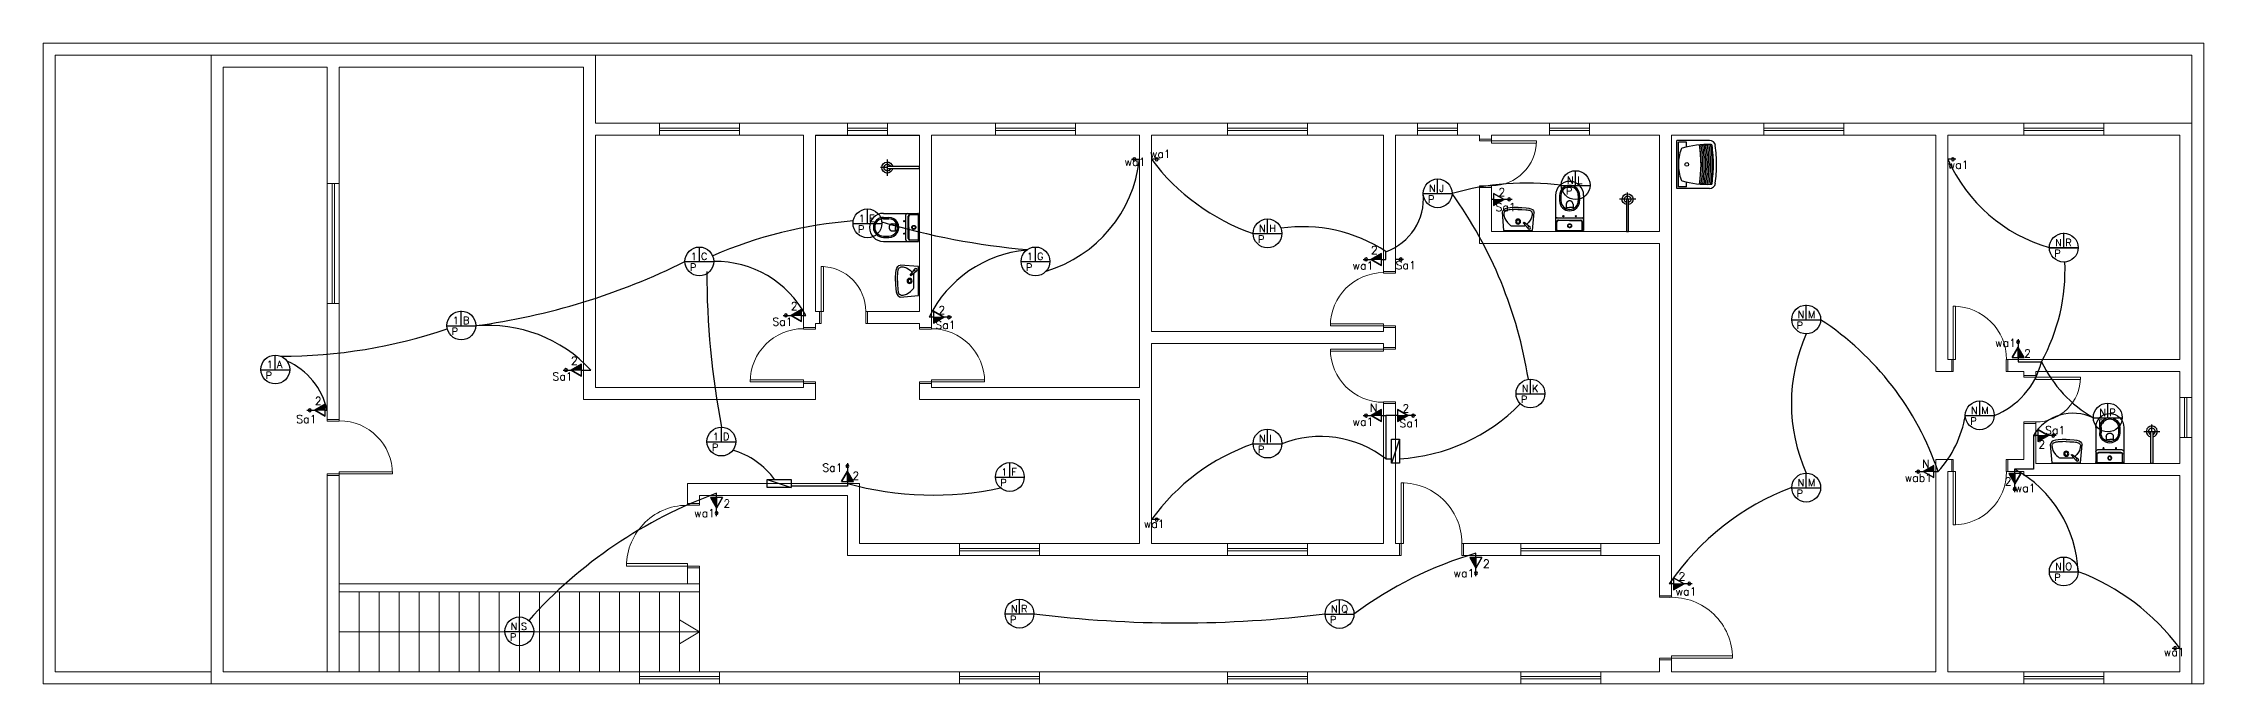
# Model space of a CAD drawing. Header units: millimetres. Extents: x 0 to 2650, y -756 to 2088.
# Drawn here: x 0 to 27, y 11 to 19 of the extents above; entities that cross this region are included whole.
import ezdxf

# ---------------------------------------------------------------- set-up
doc = ezdxf.new("R2010")
doc.units = ezdxf.units.MM
doc.linetypes.add('DASHED', pattern=[15, 12, -3])
for name, color, linetype, lineweight in [('Edificação', 251, 'Continuous', 20), ('Eletrodutos', 30, 'Continuous', 30), ('Portas', 251, 'Continuous', 9)]:
    doc.layers.add(name, color=color, linetype=linetype, lineweight=lineweight)
doc.layers.add('Luminárias', color=30, linetype='Continuous')
doc.layers.add('WC', color=252, linetype='Continuous')
doc.styles.add('ROMANS', font='ROMANS.SHX')

# ---------------------------------------------------------------- blocks, each defined once
blk = doc.blocks.new('81_P')
at = {"ltscale": 0.05}
for p, q in [((-0.165, 0), (-0.175, 0)), ((-0.175, -0.01), (-0.175, 0)), ((0.175, 0), (0.165, 0))]:
    blk.add_line(p, q, dxfattribs=at)
for p, q in [((0.165, 0), (-0.165, 0)), ((-0.175, -0.44), (-0.175, -0.01)), ((0.155, -0.16), (-0.155, -0.16)), ((0.14, -0.13), (-0.14, -0.13)), ((0, -0.124), (-0.138, -0.124)), ((0, -0.124), (0.138, -0.124)), ((0.175, -0.44), (0.175, -0.01))]:
    blk.add_line(p, q)
at = {"ltscale": 0.047193}
blk.add_line((0.175, -0.009), (0.175, 0), dxfattribs=at)
at = {"ltscale": 0.497718}
for p, q in [((-0.16, -0.01), (-0.16, -0.11)), ((0.16, -0.01), (0.16, -0.11))]:
    blk.add_line(p, q, dxfattribs=at)
at = {"ltscale": 0.467891}
for p, q in [((-0.158, -0.01), (-0.158, -0.104)), ((0.158, -0.01), (0.158, -0.104))]:
    blk.add_line(p, q, dxfattribs=at)
at = {"ltscale": 0.339985}
for p, q in [((-0.125, -0.44), (-0.125, -0.372)), ((-0.108, -0.44), (-0.108, -0.372)), ((0.108, -0.44), (0.108, -0.372)), ((0.125, -0.44), (0.125, -0.372))]:
    blk.add_line(p, q, dxfattribs=at)
at = {"ltscale": 0.078144}
for p, q in [((-0.043, -0.29), (-0.045, -0.275)), ((0.043, -0.29), (0.045, -0.275))]:
    blk.add_line(p, q, dxfattribs=at)
at = {"ltscale": 0.214268}
for p in [(-0.043, -0.29), (0.043, -0.29)]:
    blk.add_line(p, (0, -0.29), dxfattribs=at)
at = {"ltscale": 0.197279}
for p, q in [((-0.043, -0.329), (-0.043, -0.29)), ((0.043, -0.329), (0.043, -0.29))]:
    blk.add_line(p, q, dxfattribs=at)
for points in [[(-0.043, -0.329), (-0.043, -0.331), (-0.043, -0.332), (-0.043, -0.333), (-0.043, -0.334), (-0.042, -0.336), (-0.042, -0.337), (-0.042, -0.338), (-0.042, -0.339), (-0.041, -0.341), (-0.041, -0.342), (-0.04, -0.343), (-0.04, -0.344), (-0.04, -0.345), (-0.039, -0.346), (-0.038, -0.348), (-0.038, -0.349), (-0.037, -0.35), (-0.037, -0.35), (-0.037, -0.351), (-0.036, -0.351), (-0.036, -0.352), (-0.035, -0.353), (-0.035, -0.353), (-0.035, -0.354), (-0.034, -0.354), (-0.034, -0.355), (-0.033, -0.355), (-0.033, -0.356), (-0.033, -0.356), (-0.032, -0.357), (-0.032, -0.357), (-0.031, -0.357), (-0.031, -0.358), (-0.03, -0.358)], [(-0.03, -0.358), (-0.029, -0.359), (-0.028, -0.36), (-0.027, -0.361), (-0.026, -0.362), (-0.025, -0.363), (-0.024, -0.363), (-0.023, -0.364), (-0.022, -0.365), (-0.021, -0.365), (-0.02, -0.366), (-0.018, -0.366), (-0.017, -0.367), (-0.016, -0.367), (-0.015, -0.368), (-0.013, -0.368), (-0.012, -0.369), (-0.012, -0.369), (-0.011, -0.369), (-0.01, -0.369), (-0.01, -0.369), (-0.009, -0.37), (-0.008, -0.37), (-0.008, -0.37), (-0.007, -0.37), (-0.006, -0.37), (-0.006, -0.37), (-0.005, -0.37), (-0.004, -0.37), (-0.004, -0.37), (-0.003, -0.37), (-0.002, -0.37), (-0.002, -0.37), (-0.001, -0.37), (0, -0.37), (0, -0.37)], [(0, -0.37), (0.001, -0.37), (0.003, -0.37), (0.004, -0.37), (0.005, -0.37), (0.007, -0.37), (0.008, -0.37), (0.009, -0.369), (0.011, -0.369), (0.012, -0.369), (0.013, -0.368), (0.014, -0.368), (0.016, -0.368), (0.017, -0.367), (0.018, -0.367), (0.018, -0.367), (0.019, -0.366), (0.019, -0.366), (0.02, -0.366), (0.02, -0.365), (0.021, -0.365), (0.022, -0.365), (0.022, -0.365), (0.023, -0.364), (0.023, -0.364), (0.024, -0.363), (0.024, -0.363), (0.025, -0.363), (0.026, -0.362), (0.026, -0.362), (0.027, -0.362), (0.027, -0.361), (0.028, -0.361), (0.028, -0.36), (0.029, -0.36), (0.029, -0.36), (0.03, -0.359), (0.03, -0.359), (0.03, -0.358)], [(0.03, -0.358), (0.031, -0.358), (0.032, -0.357), (0.033, -0.356), (0.034, -0.355), (0.035, -0.354), (0.035, -0.353), (0.036, -0.352), (0.037, -0.351), (0.037, -0.349), (0.038, -0.348), (0.039, -0.347), (0.039, -0.346), (0.039, -0.345), (0.04, -0.345), (0.04, -0.344), (0.04, -0.344), (0.04, -0.343), (0.041, -0.343), (0.041, -0.342), (0.041, -0.341), (0.041, -0.341), (0.041, -0.34), (0.042, -0.34), (0.042, -0.339), (0.042, -0.338), (0.042, -0.338), (0.042, -0.337), (0.042, -0.336), (0.042, -0.336), (0.042, -0.335), (0.043, -0.335), (0.043, -0.334), (0.043, -0.333), (0.043, -0.333), (0.043, -0.332), (0.043, -0.331), (0.043, -0.331), (0.043, -0.33), (0.043, -0.329)]]:
    blk.add_lwpolyline(points)
for centre, radius in [((-0.078, -0.18), 0.007), ((0, -0.06), 0.02), ((0.078, -0.18), 0.007)]:
    blk.add_circle(centre, radius)
at = {"linetype": 'DASHED'}
blk.add_circle((0, -0.06), 0.0245, dxfattribs=at)
for centre, radius, start, end in [((-0.165, -0.01), 0.01, 90, 180), ((-0.155, -0.14), 0.02, 180, 270), ((-0.15, -0.01), 0.01, 90, 180), ((-0.14, -0.11), 0.02, 180, 270), ((-0.148, -0.01), 0.01, 90, 180), ((-0.138, -0.104), 0.02, 180, 270), ((0, -0.372), 0.125, 0, 180), ((0, -0.372), 0.108, 0, 180), ((0.138, -0.104), 0.02, 270, 0), ((0.14, -0.11), 0.02, 270, 0), ((0.148, -0.01), 0.01, 0, 90), ((0.15, -0.01), 0.01, 0, 90), ((0.155, -0.14), 0.02, 270, 0), ((0.165, -0.01), 0.01, 0, 90), ((0, -0.44), 0.175, 180, 270), ((0, -0.44), 0.125, 180, 270), ((0, -0.44), 0.108, 180, 270), ((0, -0.44), 0.108, 270, 0), ((0, -0.44), 0.175, 270, 0), ((0, -0.44), 0.125, 270, 0)]:
    blk.add_arc(centre, radius, start, end)
blk = doc.blocks.new('CHUV')
at = {"ltscale": 0.05}
for p, q in [((-0.11, 0.446), (0.116, 0.446)), ((-0.011, 0), (-0.011, 0.446)), ((0.003, 0.446), (0.003, 0.541)), ((0.016, 0.446), (0.016, 0))]:
    blk.add_line(p, q, dxfattribs=at)
at = {"ltscale": 2}
blk.add_line((0.016, 0), (-0.011, 0), dxfattribs=at)
at = {"ltscale": 0.05}
for radius, start, end in [(0.076, 279.9358, 260.0642), (0.0459, 286.6015, 253.3985)]:
    blk.add_arc((0.003, 0.446), radius, start, end, dxfattribs=at)
blk = doc.blocks.new('01lavl91')
at = {"linetype": 'Continuous'}
for p, q in [((-0.085, -0.069), (0.086, -0.069)), ((0.125, -0.036), (0.064, -0.107)), ((0.064, -0.107), (0.075, -0.114)), ((0.075, -0.114), (0.15, -0.057))]:
    blk.add_line(p, q, dxfattribs=at)
for points in [[(-0.2, -0.239), (-0.18, -0.009), (0.18, -0.009), (0.2, -0.239)], [(0, -0.299), (-0.048, -0.298), (-0.099, -0.294), (-0.134, -0.29), (-0.161, -0.282), (-0.179, -0.271), (-0.191, -0.256), (-0.2, -0.239)], [(-0.177, -0.228), (-0.176, -0.201), (-0.165, -0.161), (-0.153, -0.141), (-0.132, -0.112), (-0.119, -0.099), (-0.106, -0.086), (-0.093, -0.074), (-0.085, -0.069)], [(0.002, -0.274), (-0.046, -0.272), (-0.098, -0.269), (-0.114, -0.267), (-0.129, -0.265), (-0.138, -0.263), (-0.151, -0.259), (-0.159, -0.255), (-0.163, -0.252), (-0.165, -0.25), (-0.17, -0.242), (-0.174, -0.237), (-0.177, -0.228)], [(-0.002, -0.274), (0.047, -0.272), (0.098, -0.269), (0.115, -0.267), (0.13, -0.265), (0.139, -0.263), (0.152, -0.259), (0.159, -0.255), (0.164, -0.252), (0.165, -0.25), (0.171, -0.242), (0.174, -0.237), (0.178, -0.228)], [(0, -0.299), (0.048, -0.298), (0.1, -0.294), (0.135, -0.29), (0.162, -0.282), (0.18, -0.271), (0.192, -0.256), (0.2, -0.239)], [(0.094, -0.074), (0.086, -0.069)], [(0.178, -0.228), (0.176, -0.201), (0.166, -0.161), (0.153, -0.141), (0.132, -0.112), (0.119, -0.099), (0.109, -0.088)]]:
    blk.add_lwpolyline(points, dxfattribs=at)
for centre, radius in [((0.001, -0.122), 0.0316), ((0.001, -0.122), 0.02), ((0.14, -0.044), 0.0164)]:
    blk.add_circle(centre, radius, dxfattribs=at)
blk = doc.blocks.new('TANQUE-02')
for p, q in [((-0.3, 0), (0.3, 0)), ((-0.3, -0.408), (-0.3, 0)), ((0.3, -0.408), (0.3, 0)), ((-0.28, -0.02), (0.28, -0.02)), ((-0.28, -0.12), (-0.28, -0.02)), ((-0.28, -0.12), (-0.217, -0.12)), ((0.217, -0.12), (0.28, -0.12)), ((0.28, -0.12), (0.28, -0.02))]:
    blk.add_line(p, q)
blk.add_circle((0, -0.125), 0.0225)
for centre, radius, start, end in [((0.845, -0.382), 1.094, 163.278, 182.4053), ((-0.184, -0.073), 0.02, 110.2384, 163.278), ((0, -0.571), 0.551, 90, 110.2384), ((0, -0.571), 0.551, 69.7616, 90), ((0.184, -0.073), 0.02, 16.722, 69.7616), ((-0.845, -0.382), 1.094, 357.5947, 16.722), ((-0.225, -0.408), 0.075, 180, 262.0805), ((-0.233, -0.427), 0.015, 182.4053, 261.8717), ((0, 1.215), 1.518, 260.7226, 279.2774), ((0.845, -0.382), 1.084, 177.5224, 178.0541), ((0, 1.215), 1.578, 261.3053, 270), ((0.845, -0.382), 1.084, 178.5864, 179.1193), ((0, 1.215), 1.598, 261.3969, 270), ((0.845, -0.382), 1.084, 179.6527, 180.1868), ((0, 1.215), 1.618, 261.4997, 270), ((0.845, -0.382), 1.084, 180.7216, 181.2572), ((0, 1.215), 1.638, 261.6133, 270), ((0.845, -0.382), 1.084, 181.7934, 182.3305), ((0.845, -0.382), 1.084, 176.4604, 176.9911), ((0, 1.215), 1.558, 261.2252, 270), ((0, 1.215), 1.658, 261.7373, 270), ((0.845, -0.382), 1.084, 175.4, 175.93), ((0, 1.215), 1.538, 261.1569, 270), ((0, 1.206), 1.664, 261.8717, 270), ((0, 1.206), 1.704, 262.0805, 270), ((0, 1.215), 1.518, 270, 279.2774), ((0, 1.215), 1.538, 270, 278.8431), ((0, 1.215), 1.558, 270, 278.7748), ((0, 1.215), 1.578, 270, 278.6947), ((0, 1.215), 1.598, 270, 278.6031), ((0, 1.215), 1.618, 270, 278.5003), ((0, 1.215), 1.638, 270, 278.3867), ((0, 1.215), 1.658, 270, 278.2627), ((0, 1.206), 1.664, 270, 278.1283), ((0, 1.206), 1.704, 270, 277.9195), ((0.225, -0.408), 0.075, 277.9195, 0), ((0.233, -0.427), 0.015, 278.1283, 357.5947), ((-0.845, -0.382), 1.084, 4.07, 4.6), ((-0.845, -0.382), 1.084, 3.0089, 3.5396), ((-0.845, -0.382), 1.084, 1.9459, 2.4776), ((-0.845, -0.382), 1.084, 357.6695, 358.2066), ((-0.845, -0.382), 1.084, 0.8807, 1.4136), ((-0.845, -0.382), 1.084, 359.8132, 0.3473), ((-0.845, -0.382), 1.084, 358.7428, 359.2784)]:
    blk.add_arc(centre, radius, start, end)

msp = doc.modelspace()

# ---------------------------------------------------------------- linework, layer by layer
msp.add_line((9.65, 17.85), (10.95, 17.85))
at = {"color": 4}
for p, q in [((18.125, 17.05), (18.1, 17.05)), ((18.125, 17.125), (18.255, 17.05)), ((18.255, 17.05), (18.125, 17.125)), ((18.125, 17.125), (18.125, 16.975)), ((18.255, 17.05), (18.125, 17.125)), ((18.125, 17.05), (18.255, 17.05)), ((18.125, 16.975), (18.255, 17.05)), ((16.725, 16.375), (16.595, 16.3)), ((16.725, 16.3), (16.595, 16.3)), ((16.725, 16.225), (16.595, 16.3)), ((16.595, 16.3), (16.725, 16.225)), ((16.595, 16.3), (16.725, 16.225)), ((16.725, 16.225), (16.725, 16.375)), ((16.725, 16.3), (16.75, 16.3)), ((9.475, 15.675), (9.345, 15.6)), ((9.475, 15.525), (9.475, 15.675)), ((9.475, 15.6), (9.345, 15.6)), ((9.475, 15.525), (9.345, 15.6)), ((9.345, 15.6), (9.475, 15.525)), ((9.345, 15.6), (9.475, 15.525)), ((9.475, 15.6), (9.5, 15.6)), ((11.125, 15.578), (11.1, 15.578)), ((11.125, 15.652), (11.255, 15.578)), ((11.255, 15.578), (11.125, 15.652)), ((11.125, 15.652), (11.125, 15.502)), ((11.255, 15.578), (11.125, 15.652)), ((11.125, 15.578), (11.255, 15.578)), ((11.125, 15.502), (11.255, 15.578)), ((24.605, 15.075), (24.68, 15.205)), ((24.68, 15.205), (24.605, 15.075)), ((24.68, 15.205), (24.605, 15.075)), ((24.68, 15.075), (24.68, 15.205)), ((24.755, 15.075), (24.68, 15.205)), ((6.727, 14.992), (6.597, 14.917)), ((6.727, 14.917), (6.597, 14.917)), ((6.727, 14.842), (6.597, 14.917)), ((6.597, 14.917), (6.727, 14.842)), ((6.597, 14.917), (6.727, 14.842)), ((6.727, 14.842), (6.727, 14.992)), ((6.727, 14.917), (6.752, 14.917)), ((24.605, 15.075), (24.755, 15.075)), ((24.68, 15.075), (24.68, 15.05)), ((3.525, 14.491), (3.395, 14.416)), ((3.525, 14.416), (3.395, 14.416)), ((3.525, 14.341), (3.395, 14.416)), ((3.395, 14.416), (3.525, 14.341)), ((3.395, 14.416), (3.525, 14.341)), ((3.525, 14.341), (3.525, 14.491)), ((3.525, 14.416), (3.55, 14.416)), ((16.725, 14.425), (16.595, 14.35)), ((16.725, 14.35), (16.595, 14.35)), ((16.725, 14.275), (16.595, 14.35)), ((16.595, 14.35), (16.725, 14.275)), ((16.595, 14.35), (16.725, 14.275)), ((16.725, 14.275), (16.725, 14.425)), ((16.725, 14.35), (16.75, 14.35)), ((16.925, 14.35), (16.9, 14.35)), ((16.925, 14.425), (17.055, 14.35)), ((17.055, 14.35), (16.925, 14.425)), ((16.925, 14.425), (16.925, 14.275)), ((17.055, 14.35), (16.925, 14.425)), ((16.925, 14.35), (17.055, 14.35)), ((16.925, 14.275), (17.055, 14.35)), ((16.95, 14.056), (16.85, 13.756)), ((16.85, 14.056), (16.95, 14.056)), ((16.85, 13.756), (16.85, 14.056)), ((16.95, 14.056), (16.95, 13.756)), ((24.925, 14.1), (24.9, 14.1)), ((24.925, 14.175), (25.055, 14.1)), ((25.055, 14.1), (24.925, 14.175)), ((24.925, 14.175), (24.925, 14.025)), ((25.055, 14.1), (24.925, 14.175)), ((24.925, 14.1), (25.055, 14.1)), ((24.925, 14.025), (25.055, 14.1)), ((9.045, 13.55), (9.345, 13.45)), ((9.045, 13.45), (9.045, 13.55)), ((9.045, 13.55), (9.345, 13.55)), ((9.345, 13.55), (9.345, 13.45)), ((9.975, 13.525), (10.05, 13.655)), ((10.05, 13.655), (9.975, 13.525)), ((10.05, 13.655), (9.975, 13.525)), ((9.975, 13.525), (10.125, 13.525)), ((10.05, 13.525), (10.05, 13.655)), ((10.125, 13.525), (10.05, 13.655)), ((10.05, 13.525), (10.05, 13.5)), ((16.95, 13.756), (16.85, 13.756)), ((23.625, 13.725), (23.495, 13.65)), ((23.625, 13.65), (23.495, 13.65)), ((23.625, 13.575), (23.495, 13.65)), ((23.495, 13.65), (23.625, 13.575)), ((23.495, 13.65), (23.625, 13.575)), ((23.625, 13.575), (23.625, 13.725)), ((23.625, 13.65), (23.65, 13.65)), ((24.712, 13.625), (24.562, 13.625)), ((24.562, 13.625), (24.637, 13.495)), ((24.637, 13.625), (24.637, 13.65)), ((24.637, 13.625), (24.637, 13.495)), ((24.712, 13.625), (24.637, 13.495)), ((24.637, 13.495), (24.712, 13.625)), ((24.637, 13.495), (24.712, 13.625)), ((8.489, 13.325), (8.339, 13.325)), ((8.339, 13.325), (8.414, 13.195)), ((8.414, 13.325), (8.414, 13.35)), ((8.414, 13.325), (8.414, 13.195)), ((8.489, 13.325), (8.414, 13.195)), ((8.414, 13.195), (8.489, 13.325)), ((8.414, 13.195), (8.489, 13.325)), ((9.345, 13.45), (9.045, 13.45)), ((17.98, 12.575), (17.83, 12.575)), ((17.83, 12.575), (17.905, 12.445)), ((17.905, 12.575), (17.905, 12.6)), ((17.905, 12.575), (17.905, 12.445)), ((17.98, 12.575), (17.905, 12.445)), ((17.905, 12.445), (17.98, 12.575)), ((17.905, 12.445), (17.98, 12.575)), ((20.375, 12.25), (20.35, 12.25)), ((20.375, 12.325), (20.505, 12.25)), ((20.505, 12.25), (20.375, 12.325)), ((20.375, 12.325), (20.375, 12.175)), ((20.505, 12.25), (20.375, 12.325)), ((20.375, 12.25), (20.505, 12.25)), ((20.375, 12.175), (20.505, 12.25))]:
    msp.add_line(p, q, dxfattribs=at)
at = {"color": 3}
for p, q in [((25.25, 16.445), (25.25, 16.628)), ((25.069, 16.445), (25.43, 16.445))]:
    msp.add_line(p, q, dxfattribs=at)
msp.add_circle((25.25, 16.447), 0.18, dxfattribs=at)
at = {"color": 4}
for points in [[(18.125, 17.05), (18.125, 16.975), (18.255, 17.05)], [(16.725, 16.3), (16.725, 16.375), (16.595, 16.3)], [(9.475, 15.6), (9.475, 15.675), (9.345, 15.6)], [(11.125, 15.578), (11.125, 15.502), (11.255, 15.578)], [(24.68, 15.075), (24.755, 15.075), (24.68, 15.205)], [(6.727, 14.917), (6.727, 14.992), (6.597, 14.917)], [(3.525, 14.416), (3.525, 14.491), (3.395, 14.416)], [(16.725, 14.35), (16.725, 14.425), (16.595, 14.35)], [(16.925, 14.35), (16.925, 14.275), (17.055, 14.35)], [(24.925, 14.1), (24.925, 14.025), (25.055, 14.1)], [(10.05, 13.525), (10.125, 13.525), (10.05, 13.655)], [(23.625, 13.65), (23.625, 13.725), (23.495, 13.65)], [(24.637, 13.625), (24.562, 13.625), (24.637, 13.495)], [(8.414, 13.325), (8.339, 13.325), (8.414, 13.195)], [(17.905, 12.575), (17.83, 12.575), (17.905, 12.445)], [(20.375, 12.25), (20.375, 12.175), (20.505, 12.25)]]:
    msp.add_solid(points, dxfattribs=at)
at = {"layer": 'Edificação', "color": 252}
for p, q in [((0.15, 11.15), (0.15, 18.85)), ((2.1, 18.85), (0.15, 18.85)), ((26.85, 18.85), (6.9, 18.85)), ((26.85, 18.85), (26.85, 18)), ((0.15, 11.15), (2.1, 11.15))]:
    msp.add_line(p, q, dxfattribs=at)
at = {"layer": 'Edificação'}
for p, q in [((2.1, 18.85), (2.1, 11)), ((2.1, 18.85), (6.9, 18.85)), ((3.55, 18.7), (2.25, 18.7)), ((2.25, 18.7), (2.25, 13.5)), ((3.55, 18.7), (3.55, 14.3)), ((3.7, 18.7), (3.7, 14.3)), ((3.7, 18.7), (6.75, 18.7)), ((6.75, 18.7), (6.75, 14.55)), ((6.9, 18), (6.9, 18.85)), ((6.75, 17.85), (6.75, 17.85)), ((6.9, 18), (26.85, 18)), ((6.9, 14.7), (6.9, 17.85)), ((6.9, 17.85), (9.5, 17.85)), ((9.5, 17.85), (9.5, 15.45)), ((9.65, 15.65), (9.65, 17.85)), ((9.65, 17.85), (10.95, 17.85)), ((10.95, 17.85), (10.95, 15.65)), ((11.1, 15.5), (11.1, 17.85)), ((11.1, 17.85), (13.7, 17.85)), ((13.7, 17.85), (13.7, 14.7)), ((13.85, 15.4), (13.85, 17.85)), ((13.85, 17.85), (16.75, 17.85)), ((16.75, 17.85), (16.75, 16.15)), ((16.9, 16.15), (16.9, 17.85)), ((16.9, 17.85), (17.95, 17.85)), ((17.95, 17.85), (17.95, 17.8)), ((18.1, 17.85), (20.2, 17.85)), ((18.1, 17.85), (18.1, 17.8)), ((20.2, 17.85), (20.2, 16.65)), ((20.35, 12.1), (20.35, 17.85)), ((23.65, 17.85), (20.35, 17.85)), ((23.65, 14.9), (23.65, 17.85)), ((23.8, 17.85), (26.7, 17.85)), ((23.8, 15.05), (23.8, 17.85)), ((26.7, 15.05), (26.7, 17.85)), ((26.7, 17.85), (26.7, 15.05)), ((26.85, 18), (26.85, 11.15)), ((18.1, 17.8), (17.95, 17.8)), ((17.95, 17.2), (17.95, 16.65)), ((18.1, 17.2), (17.95, 17.2)), ((18.1, 17.2), (18.1, 16.65)), ((17.95, 16.7), (17.95, 16.5)), ((17.95, 16.5), (20.2, 16.5)), ((18.1, 16.65), (18.1, 16.7)), ((20.2, 16.65), (18.1, 16.65)), ((20.2, 16.5), (20.2, 12.75)), ((16.75, 16.15), (16.9, 16.15)), ((9.5, 15.45), (9.65, 15.45)), ((9.7, 15.65), (9.65, 15.65)), ((9.65, 15.45), (9.65, 15.5)), ((9.65, 15.5), (9.7, 15.5)), ((9.7, 15.5), (9.7, 15.65)), ((9.7, 15.5), (9.7, 15.65)), ((10.95, 15.65), (10.3, 15.65)), ((10.3, 15.65), (10.3, 15.5)), ((10.3, 15.65), (10.3, 15.5)), ((10.3, 15.5), (10.95, 15.5)), ((10.95, 15.45), (10.95, 15.5)), ((11.1, 15.45), (10.95, 15.45)), ((11.1, 15.5), (11.1, 15.45)), ((13.85, 15.4), (16.75, 15.4)), ((16.75, 15.4), (16.75, 15.45)), ((16.75, 15.45), (16.9, 15.45)), ((16.9, 15.45), (16.9, 15.2)), ((13.85, 12.75), (13.85, 15.25)), ((13.85, 15.25), (16.75, 15.25)), ((16.75, 15.2), (16.75, 15.25)), ((16.9, 15.2), (16.75, 15.2)), ((23.65, 14.9), (23.85, 14.9)), ((23.85, 15.05), (23.8, 15.05)), ((23.85, 14.9), (23.85, 15.05)), ((24.85, 15.05), (24.55, 15.05)), ((24.55, 14.9), (24.75, 14.9)), ((24.75, 14.9), (24.75, 14.85)), ((26.7, 15.05), (24.85, 15.05)), ((24.9, 14.9), (26.7, 14.9)), ((24.9, 14.9), (24.9, 14.85)), ((26.7, 14.9), (26.7, 13.75)), ((9.5, 14.7), (6.9, 14.7)), ((9.65, 14.75), (9.5, 14.75)), ((9.5, 14.75), (9.5, 14.7)), ((9.65, 14.55), (9.65, 14.75)), ((11.1, 14.75), (10.95, 14.75)), ((10.95, 14.75), (10.95, 14.55)), ((11.1, 14.7), (11.1, 14.75)), ((13.7, 14.7), (11.1, 14.7)), ((6.75, 14.55), (9.65, 14.55)), ((10.95, 14.55), (13.7, 14.55)), ((13.7, 14.55), (13.7, 12.75)), ((16.9, 14.5), (16.75, 14.5)), ((16.75, 14.5), (16.75, 12.75)), ((16.9, 12.75), (16.9, 14.5)), ((24.75, 14.25), (24.75, 13.8)), ((24.9, 13.75), (24.9, 14.25)), ((23.65, 11.15), (23.65, 13.8)), ((23.65, 13.8), (23.85, 13.8)), ((23.85, 13.8), (23.85, 13.65)), ((24.55, 13.8), (24.75, 13.8)), ((24.9, 13.8), (24.9, 13.75)), ((2.25, 13.5), (2.25, 11.15)), ((3.55, 13.6), (3.55, 11.15)), ((3.55, 13.6), (3.7, 13.6)), ((3.7, 13.6), (3.7, 12.35)), ((8.05, 13.5), (10.2, 13.5)), ((8.05, 13.5), (8.05, 13.25)), ((10.2, 13.5), (10.2, 12.75)), ((23.85, 13.65), (23.8, 13.65)), ((23.8, 13.65), (23.8, 11.15)), ((24.55, 13.65), (24.75, 13.65)), ((24.75, 13.65), (24.75, 13.6)), ((24.75, 13.6), (26.7, 13.6)), ((26.7, 13.75), (24.9, 13.75)), ((26.7, 13.6), (26.7, 11.15)), ((10.05, 13.35), (8.2, 13.35)), ((8.2, 13.35), (8.2, 13.25)), ((10.05, 13.35), (10.05, 12.6)), ((13.7, 12.75), (10.2, 12.75)), ((16.75, 12.75), (13.85, 12.75)), ((16.97, 12.75), (16.9, 12.75)), ((20.2, 12.75), (17.73, 12.75)), ((17.75, 12.6), (17.75, 12.75)), ((8.05, 12.45), (8.2, 12.45)), ((8.05, 12.45), (8.05, 12.25)), ((8.2, 12.45), (8.2, 12.25)), ((10.05, 12.6), (16.97, 12.6)), ((17.73, 12.6), (20.2, 12.6)), ((20.2, 12.6), (20.2, 12.1)), ((3.7, 12.15), (3.7, 12.35)), ((3.7, 12.25), (8.2, 12.25)), ((8.2, 12.15), (3.7, 12.15)), ((3.7, 12.15), (3.7, 11.15)), ((3.95, 12.15), (3.95, 11.15)), ((4.2, 12.15), (4.2, 11.15)), ((4.45, 12.15), (4.45, 11.15)), ((4.7, 12.15), (4.7, 11.15)), ((4.95, 12.15), (4.95, 11.15)), ((5.2, 12.15), (5.2, 11.15)), ((5.45, 12.15), (5.45, 11.15)), ((5.7, 12.15), (5.7, 11.15)), ((5.95, 12.15), (5.95, 11.15)), ((6.2, 12.15), (6.2, 11.15)), ((6.45, 12.15), (6.45, 11.15)), ((6.7, 12.15), (6.7, 11.15)), ((6.95, 12.15), (6.95, 11.15)), ((7.2, 12.15), (7.2, 11.15)), ((7.45, 12.15), (7.45, 11.15)), ((7.7, 12.15), (7.7, 11.15)), ((7.95, 12.15), (7.95, 11.15)), ((8.2, 11.15), (8.2, 12.25)), ((20.35, 12.1), (20.2, 12.1)), ((8.2, 11.65), (3.7, 11.65)), ((8.2, 11.65), (7.95, 11.8)), ((8.2, 11.65), (7.95, 11.5)), ((2.25, 11.15), (8.1, 11.15)), ((8.1, 11.15), (20.2, 11.15)), ((20.2, 11.15), (20.2, 11.3)), ((20.2, 11.3), (20.35, 11.3)), ((20.35, 11.3), (20.35, 11.15)), ((20.35, 11.15), (23.65, 11.15)), ((22.6, 11.15), (22.6, 11.15)), ((23.8, 11.15), (26.7, 11.15)), ((26.85, 11.15), (26.85, 11)), ((2.1, 11), (26.85, 11))]:
    msp.add_line(p, q, dxfattribs=at)
at = {"layer": 'Edificação', "color": 252}
msp.add_lwpolyline([(0, 11), (27, 11), (27, 19), (0, 19)], close=True, dxfattribs=at)
at = {"layer": 'Eletrodutos'}
for p, q in [((16.75, 16.3), (16.78, 16.3)), ((16.78, 16.3), (16.78, 16.397)), ((9.5, 15.6), (9.53, 15.6)), ((11.1, 15.578), (11.07, 15.578)), ((6.75, 14.917), (6.845, 14.917)), ((24.68, 15.05), (24.68, 15.02)), ((24.68, 15.02), (24.972, 15.02)), ((16.75, 14.35), (16.78, 14.35)), ((16.78, 14.35), (16.78, 13.809)), ((16.9, 14.35), (16.78, 14.35)), ((24.87, 14.1), (24.9, 14.1)), ((24.87, 14.1), (24.87, 13.68)), ((16.78, 13.809), (16.85, 13.809)), ((10.05, 13.5), (10.05, 13.47)), ((23.65, 13.65), (23.68, 13.65)), ((24.637, 13.65), (24.637, 13.68)), ((24.87, 13.68), (24.637, 13.68)), ((8.414, 13.35), (8.414, 13.38)), ((10.05, 13.47), (9.345, 13.47)), ((17.905, 12.632), (17.904, 12.632)), ((17.905, 12.6), (17.905, 12.632)), ((20.35, 12.25), (20.32, 12.25))]:
    msp.add_line(p, q, dxfattribs=at)
for centre, radius, start, end in [((25.62, 18.363), 1.993, 204.0752, 253.9647), ((12.067, 17.729), 1.642, 286.5233, 353.6853), ((16.012, 19.177), 2.706, 216.9513, 250.7292), ((16.544, 17.06), 0.704, 289.5751, 5.0508), ((18.533, 13.913), 3.341, 82.4992, 106.1141), ((13.176, 13.946), 5.451, 9.0515, 35.6448), ((10.538, 11.344), 5.452, 94.3684, 113.4744), ((13.073, 25.424), 9.034, 253.3085, 265.0798), ((15.739, 14.814), 1.895, 56.6753, 98.221), ((4.278, 23.83), 8.433, 277.679, 296.3411), ((8.403, 14.995), 1.279, 28.2166, 90.9904), ((12.424, 14.913), 1.509, 95.2252, 153.847), ((22.874, 16.17), 2.392, 331.262, 2.4062), ((18.451, 16.129), 10.158, 179.8833, 190.9239), ((2.979, 21.558), 6.466, 269.8934, 288.6774), ((5.56, 13.723), 1.754, 42.904, 95.0838), ((20.198, 12.473), 3.675, 18.6803, 56.7724), ((23.971, 14.5), 2.125, 155.8345, 204.1655), ((2.687, 14.223), 0.884, 12.5131, 66.0609), ((24.028, 15.257), 0.973, 291.2045, 345.9055), ((26.446, 15.74), 1.641, 206.028, 239.7651), ((16.814, 16.111), 2.305, 273.3852, 315.5319), ((22.647, 14.584), 1.393, 317.9026, 350.3436), ((25.368, 13.795), 0.584, 64.5212, 148.529), ((15.965, 12.762), 1.327, 52.1077, 111.4375), ((8.326, 12.944), 1.017, 36.5044, 73.4129), ((15.982, 11.517), 2.626, 109.1795, 144.2885), ((11.122, 17.409), 4.052, 254.6515, 281.9948), ((23.908, 12.342), 1.523, 2.1762, 61.4341), ((10.42, 7.888), 5.847, 110.0644, 138.1129), ((23.003, 10.409), 3.254, 110.7148, 145.5469), ((19.308, 7.917), 4.919, 106.5785, 126.532), ((24.432, 9.75), 2.832, 36.7822, 69.3487), ((14.2, 26.493), 14.733, 262.904, 277.096)]:
    msp.add_arc(centre, radius, start, end, dxfattribs=at)
at = {"layer": 'Luminárias', "color": 4}
for p, q in [((13.6, 17.55), (13.7, 17.55)), ((13.95, 17.55), (13.85, 17.55)), ((23.9, 17.55), (23.8, 17.55)), ((18.355, 17.05), (18.255, 17.05)), ((16.495, 16.3), (16.595, 16.3)), ((17, 16.3), (16.9, 16.3)), ((9.245, 15.6), (9.345, 15.6)), ((11.355, 15.578), (11.255, 15.578)), ((24.68, 15.305), (24.68, 15.205)), ((6.497, 14.917), (6.597, 14.917)), ((3.295, 14.416), (3.395, 14.416)), ((16.495, 14.35), (16.595, 14.35)), ((17.155, 14.35), (17.055, 14.35)), ((25.155, 14.1), (25.055, 14.1)), ((10.05, 13.755), (10.05, 13.655)), ((23.395, 13.65), (23.495, 13.65)), ((24.637, 13.395), (24.637, 13.495)), ((24.637, 13.395), (24.637, 13.495)), ((8.414, 13.095), (8.414, 13.195)), ((13.95, 13.05), (13.85, 13.05)), ((17.905, 12.345), (17.905, 12.445)), ((20.605, 12.25), (20.505, 12.25)), ((26.604, 11.446), (26.704, 11.446))]:
    msp.add_line(p, q, dxfattribs=at)
at = {"layer": 'Luminárias', "color": 3}
for p, q in [((17.426, 17.122), (17.426, 17.306)), ((19.15, 17.225), (19.15, 17.409)), ((17.245, 17.122), (17.606, 17.122)), ((18.97, 17.225), (19.33, 17.225)), ((10.119, 16.747), (10.48, 16.747)), ((10.3, 16.747), (10.3, 16.931)), ((15.3, 16.622), (15.3, 16.806)), ((15.119, 16.622), (15.48, 16.622)), ((25.25, 16.447), (25.25, 16.631)), ((25.25, 16.447), (25.25, 16.631)), ((8.019, 16.272), (8.38, 16.272)), ((8.2, 16.272), (8.2, 16.456)), ((12.219, 16.272), (12.58, 16.272)), ((12.4, 16.272), (12.4, 16.456)), ((25.069, 16.447), (25.43, 16.447)), ((25.069, 16.447), (25.43, 16.447)), ((22.032, 15.547), (22.032, 15.731)), ((5.044, 15.472), (5.405, 15.472)), ((5.225, 15.472), (5.225, 15.656)), ((21.851, 15.547), (22.212, 15.547)), ((2.719, 14.922), (3.08, 14.922)), ((2.9, 14.922), (2.9, 15.106)), ((18.404, 14.622), (18.765, 14.622)), ((18.585, 14.622), (18.585, 14.806)), ((24.02, 14.35), (24.38, 14.35)), ((24.2, 14.35), (24.2, 14.534)), ((25.619, 14.322), (25.98, 14.322)), ((25.8, 14.322), (25.8, 14.506)), ((8.475, 14.022), (8.475, 14.206)), ((15.3, 13.997), (15.3, 14.181)), ((8.294, 14.022), (8.655, 14.022)), ((15.119, 13.997), (15.48, 13.997)), ((11.899, 13.581), (12.26, 13.581)), ((12.079, 13.581), (12.079, 13.764)), ((22.032, 13.447), (22.032, 13.631)), ((21.851, 13.447), (22.212, 13.447)), ((25.25, 12.4), (25.25, 12.584)), ((25.07, 12.4), (25.43, 12.4)), ((12.2, 11.872), (12.2, 12.056)), ((16.2, 11.87), (16.2, 12.053)), ((5.77, 11.653), (6.131, 11.653)), ((5.95, 11.653), (5.95, 11.836)), ((12.019, 11.872), (12.38, 11.872)), ((16.019, 11.87), (16.38, 11.87))]:
    msp.add_line(p, q, dxfattribs=at)
for centre in [(17.426, 17.125), (19.15, 17.228), (10.3, 16.75), (15.3, 16.625), (8.2, 16.275), (12.4, 16.275), (22.032, 15.55), (5.225, 15.475), (2.9, 14.925), (18.585, 14.625), (24.2, 14.353), (25.8, 14.325), (8.475, 14.025), (15.3, 14), (12.08, 13.583), (22.032, 13.45), (25.25, 12.403), (12.2, 11.875), (16.2, 11.872), (5.95, 11.655)]:
    msp.add_circle(centre, 0.18, dxfattribs=at)
at = {"layer": 'Luminárias', "color": 4}
for centre, start, end in [((13.636, 17.55), 90, 270), ((13.636, 17.55), 270, 90), ((13.914, 17.55), 90, 270), ((13.914, 17.55), 270, 90), ((23.864, 17.55), 90, 270), ((23.864, 17.55), 270, 90), ((18.319, 17.05), 90, 270), ((18.319, 17.05), 270, 90), ((16.531, 16.3), 90, 270), ((16.531, 16.3), 270, 90), ((16.964, 16.3), 90, 270), ((16.964, 16.3), 270, 90), ((9.281, 15.6), 90, 270), ((9.281, 15.6), 270, 90), ((11.319, 15.578), 90, 270), ((11.319, 15.578), 270, 90), ((24.68, 15.269), 0, 180), ((24.68, 15.269), 180, 0), ((6.533, 14.917), 90, 270), ((6.533, 14.917), 270, 90), ((3.331, 14.416), 90, 270), ((3.331, 14.416), 270, 90), ((16.531, 14.35), 90, 270), ((16.531, 14.35), 270, 90), ((17.119, 14.35), 90, 270), ((17.119, 14.35), 270, 90), ((25.119, 14.1), 90, 270), ((25.119, 14.1), 270, 90), ((10.05, 13.719), 0, 180), ((10.05, 13.719), 180, 0), ((23.431, 13.65), 90, 270), ((23.431, 13.65), 270, 90), ((24.637, 13.432), 0, 180), ((24.637, 13.432), 0, 180), ((24.637, 13.432), 180, 0), ((24.637, 13.432), 180, 0), ((8.414, 13.131), 0, 180), ((8.414, 13.131), 180, 0), ((13.914, 13.05), 90, 270), ((13.914, 13.05), 270, 90), ((17.905, 12.381), 0, 180), ((17.905, 12.381), 180, 0), ((20.569, 12.25), 90, 270), ((20.569, 12.25), 270, 90), ((26.641, 11.446), 90, 270), ((26.641, 11.446), 270, 90)]:
    msp.add_arc(centre, 0.0187, start, end, dxfattribs=at)
at = {"layer": 'Portas'}
for p, q in [((7.7, 17.94), (8.7, 17.94)), ((7.7, 17.91), (8.7, 17.91)), ((10.05, 17.94), (10.55, 17.94)), ((10.05, 17.91), (10.55, 17.91)), ((11.9, 17.94), (12.9, 17.94)), ((11.9, 17.91), (12.9, 17.91)), ((14.8, 17.94), (15.8, 17.94)), ((14.8, 17.91), (15.8, 17.91)), ((17.175, 17.94), (17.675, 17.94)), ((17.175, 17.91), (17.675, 17.91)), ((18.825, 17.94), (19.325, 17.94)), ((18.825, 17.91), (19.325, 17.91)), ((21.5, 17.94), (22.5, 17.94)), ((21.5, 17.91), (22.5, 17.91)), ((24.75, 17.94), (25.75, 17.94)), ((24.75, 17.91), (25.75, 17.91)), ((3.61, 17.25), (3.61, 15.75)), ((3.64, 17.25), (3.64, 15.75)), ((26.76, 14.575), (26.76, 14.075)), ((26.79, 14.575), (26.79, 14.075)), ((12.45, 12.69), (11.45, 12.69)), ((12.45, 12.66), (11.45, 12.66)), ((15.8, 12.69), (14.8, 12.69)), ((15.8, 12.66), (14.8, 12.66)), ((19.465, 12.69), (18.465, 12.69)), ((19.465, 12.66), (18.465, 12.66)), ((8.45, 11.09), (7.45, 11.09)), ((12.45, 11.09), (11.45, 11.09)), ((15.8, 11.09), (14.8, 11.09)), ((19.465, 11.09), (18.465, 11.09)), ((24.75, 11.09), (25.75, 11.09)), ((8.45, 11.06), (7.45, 11.06)), ((12.45, 11.06), (11.45, 11.06)), ((15.8, 11.06), (14.8, 11.06)), ((19.465, 11.06), (18.465, 11.06)), ((24.75, 11.06), (25.75, 11.06))]:
    msp.add_line(p, q, dxfattribs=at)
for points in [[(7.7, 17.85), (8.7, 17.85), (8.7, 18), (7.7, 18)], [(10.05, 17.85), (10.55, 17.85), (10.55, 18), (10.05, 18)], [(11.9, 17.85), (12.9, 17.85), (12.9, 18), (11.9, 18)], [(14.8, 17.85), (15.8, 17.85), (15.8, 18), (14.8, 18)], [(17.175, 17.85), (17.675, 17.85), (17.675, 18), (17.175, 18)], [(18.825, 17.85), (19.325, 17.85), (19.325, 18), (18.825, 18)], [(21.5, 17.85), (22.5, 17.85), (22.5, 18), (21.5, 18)], [(24.75, 17.85), (25.75, 17.85), (25.75, 18), (24.75, 18)], [(18.1, 17.8), (17.95, 17.8), (17.95, 17.78), (18.1, 17.78)], [(18.1, 17.78), (18.1, 17.75), (18.66, 17.75), (18.66, 17.78)], [(3.55, 17.25), (3.55, 15.75), (3.7, 15.75), (3.7, 17.25)], [(18.1, 17.22), (17.95, 17.22), (17.95, 17.2), (18.1, 17.2)], [(9.72, 15.65), (9.75, 15.65), (9.75, 16.21), (9.72, 16.21)], [(16.75, 16.13), (16.9, 16.13), (16.9, 16.15), (16.75, 16.15)], [(23.87, 15.05), (23.896, 15.05), (23.896, 15.715), (23.87, 15.715)], [(9.5, 15.43), (9.65, 15.43), (9.65, 15.45), (9.5, 15.45)], [(9.7, 15.65), (9.7, 15.5), (9.72, 15.5), (9.72, 15.65)], [(10.28, 15.65), (10.28, 15.5), (10.3, 15.5), (10.3, 15.65)], [(11.1, 15.43), (10.95, 15.43), (10.95, 15.45), (11.1, 15.45)], [(16.75, 15.47), (16.75, 15.496), (16.085, 15.496), (16.085, 15.47)], [(16.75, 15.45), (16.9, 15.45), (16.9, 15.47), (16.75, 15.47)], [(16.75, 15.18), (16.75, 15.154), (16.085, 15.154), (16.085, 15.18)], [(16.75, 15.18), (16.9, 15.18), (16.9, 15.2), (16.75, 15.2)], [(23.85, 15.05), (23.85, 14.9), (23.87, 14.9), (23.87, 15.05)], [(24.53, 15.05), (24.53, 14.9), (24.55, 14.9), (24.55, 15.05)], [(9.5, 14.77), (9.5, 14.796), (8.835, 14.796), (8.835, 14.77)], [(9.5, 14.75), (9.65, 14.75), (9.65, 14.77), (9.5, 14.77)], [(11.1, 14.75), (10.95, 14.75), (10.95, 14.77), (11.1, 14.77)], [(11.1, 14.77), (11.1, 14.796), (11.765, 14.796), (11.765, 14.77)], [(24.9, 14.85), (24.75, 14.85), (24.75, 14.83), (24.9, 14.83)], [(24.9, 14.83), (24.9, 14.8), (25.46, 14.8), (25.46, 14.83)], [(16.75, 14.5), (16.9, 14.5), (16.9, 14.52), (16.75, 14.52)], [(26.7, 14.575), (26.7, 14.075), (26.85, 14.075), (26.85, 14.575)], [(3.7, 14.28), (3.55, 14.28), (3.55, 14.3), (3.7, 14.3)], [(24.9, 14.27), (24.75, 14.27), (24.75, 14.25), (24.9, 14.25)], [(23.85, 13.65), (23.85, 13.8), (23.87, 13.8), (23.87, 13.65)], [(24.53, 13.65), (24.53, 13.8), (24.55, 13.8), (24.55, 13.65)], [(3.7, 13.6), (3.55, 13.6), (3.55, 13.62), (3.7, 13.62)], [(3.7, 13.62), (3.7, 13.646), (4.365, 13.646), (4.365, 13.62)], [(16.97, 12.75), (17, 12.75), (17, 13.51), (16.97, 13.51)], [(23.87, 13.65), (23.896, 13.65), (23.896, 12.985), (23.87, 12.985)], [(8.05, 13.25), (8.2, 13.25), (8.2, 13.23), (8.05, 13.23)], [(12.45, 12.75), (11.45, 12.75), (11.45, 12.6), (12.45, 12.6)], [(15.8, 12.75), (14.8, 12.75), (14.8, 12.6), (15.8, 12.6)], [(16.95, 12.75), (16.95, 12.6), (16.97, 12.6), (16.97, 12.75)], [(17.73, 12.75), (17.73, 12.6), (17.75, 12.6), (17.75, 12.75)], [(19.465, 12.75), (18.465, 12.75), (18.465, 12.6), (19.465, 12.6)], [(8.05, 12.47), (8.05, 12.5), (7.29, 12.5), (7.29, 12.47)], [(8.05, 12.47), (8.2, 12.47), (8.2, 12.45), (8.05, 12.45)], [(20.35, 12.08), (20.2, 12.08), (20.2, 12.1), (20.35, 12.1)], [(20.35, 11.32), (20.35, 11.35), (21.11, 11.35), (21.11, 11.32)], [(8.45, 11.15), (7.45, 11.15), (7.45, 11), (8.45, 11)], [(12.45, 11.15), (11.45, 11.15), (11.45, 11), (12.45, 11)], [(15.8, 11.15), (14.8, 11.15), (14.8, 11), (15.8, 11)], [(19.465, 11.15), (18.465, 11.15), (18.465, 11), (19.465, 11)], [(20.35, 11.3), (20.2, 11.3), (20.2, 11.32), (20.35, 11.32)], [(24.75, 11), (25.75, 11), (25.75, 11.15), (24.75, 11.15)]]:
    msp.add_lwpolyline(points, close=True, dxfattribs=at)
for centre, radius, start, end in [((18.1, 17.78), 0.56, 270, 0), ((9.72, 15.65), 0.56, 0, 90), ((16.75, 15.47), 0.665, 90, 180), ((23.87, 15.05), 0.665, 360, 90), ((9.5, 14.77), 0.665, 90, 180), ((11.1, 14.77), 0.665, 360, 90), ((16.75, 15.18), 0.665, 180, 270), ((24.9, 14.83), 0.56, 270, 0), ((3.7, 13.62), 0.665, 360, 90), ((16.97, 12.75), 0.76, 357.7377, 90), ((23.87, 13.65), 0.665, 270, 0), ((8.05, 12.47), 0.76, 87.7377, 180), ((20.35, 11.32), 0.76, 0, 92.2623)]:
    msp.add_arc(centre, radius, start, end, dxfattribs=at)

# ---------------------------------------------------------------- block references
at = {"layer": 'WC', "color": 0, "extrusion": (0, 0, -1), "xscale": -1, "zscale": -1, "rotation": 270}
msp.add_blockref('TANQUE-02', (-20.414, 17.486), dxfattribs=at)
at = {"layer": 'WC'}
for p, xscale, yscale, zscale, rotation in [((10.95, 17.45), -0.900000000000091, 0.9000000000000483, 0.8999999999999998, 89.99999999998913), ((19.802, 16.65), -0.900000000000091, 0.9000000000000483, 0.8999999999999998, 359.9999999999891), ((26.348, 13.75), 0.900000000000091, 0.900000000000091, 0.900000000000091, 1.08562933127277e-11)]:
    msp.add_blockref('CHUV', p, dxfattribs=dict(at, xscale=xscale, yscale=yscale, zscale=zscale, rotation=rotation))
for p, rotation in [((19.075, 16.66), 179.9999999999935), ((10.94, 16.7), 269.9999999999935)]:
    msp.add_blockref('81_P', p, dxfattribs=dict(at, rotation=rotation))
at = {"layer": 'WC', "xscale": -1}
for name, p, rotation in [('01lavl91', (18.43, 16.651), 180), ('01lavl91', (10.949, 16.03), 270), ('81_P', (25.825, 13.76), 180.0000000000065), ('01lavl91', (25.28, 13.751), 180)]:
    msp.add_blockref(name, p, dxfattribs=dict(at, rotation=rotation))

# ---------------------------------------------------------------- texts
at = {"color": 2, "linetype": 'Continuous', "style": 'ROMANS', "flags": 4}
for tag, p in [('2', (18.186, 17.09)), ('2', (16.592, 16.366)), ('2', (9.342, 15.666)), ('2', (11.186, 15.617)), ('2', (24.755, 15.075)), ('2', (6.594, 14.983)), ('2', (3.392, 14.482)), ('N', (16.579, 14.396)), ('2', (16.986, 14.39)), ('N', (23.479, 13.696)), ('2', (24.934, 13.94)), ('2', (10.112, 13.548)), ('2', (24.512, 13.478)), ('2', (8.501, 13.2)), ('2', (17.991, 12.45)), ('2', (20.436, 12.29))]:
    msp.add_attdef(tag, p, '', height=0.1, dxfattribs=at)
at = {"color": 2, "style": 'ROMANS'}
for tag, p, s, flags in [('N', (25.142, 16.464), '', 4), ('P', (25.13, 16.33), '100', 13)]:
    msp.add_attdef(tag, p, s, height=0.09, dxfattribs=dict(at, flags=flags))
msp.add_attdef('R', (25.269, 16.465), '', height=0.09, dxfattribs=at)
at = {"layer": 'Luminárias', "color": 2, "style": 'ROMANS'}
for s, p in [('wa1', (13.513, 17.468)), ('wa1', (13.829, 17.568)), ('wa1', (23.8, 17.432)), ('Sa1', (18.149, 16.904)), ('wa1', (16.362, 16.172)), ('Sa1', (16.9, 16.177)), ('Sa1', (9.112, 15.472)), ('Sa1', (11.149, 15.431)), ('wa1', (24.391, 15.207)), ('Sa1', (6.364, 14.789)), ('Sa1', (3.162, 14.256)), ('wa1', (16.362, 14.222)), ('Sa1', (16.949, 14.204)), ('Sa1', (25.017, 14.116)), ('Sa1', (9.736, 13.649)), ('wab1', (23.262, 13.522)), ('wa1', (24.637, 13.395)), ('wa1', (24.637, 13.395)), ('wa1', (8.134, 13.081)), ('wa1', (13.753, 12.947)), ('wa1', (17.624, 12.331)), ('wa1', (20.399, 12.104)), ('wa1', (26.5, 11.346))]:
    msp.add_text(s, height=0.1, dxfattribs=at).set_placement(p)
for tag, p, s, flags in [('N', (19.042, 17.244), '', 4), ('P', (17.306, 17.007), '100', 13), ('N', (17.318, 17.142), '', 4), ('P', (19.03, 17.11), '100', 13), ('1', (10.192, 16.767), '', 4), ('P', (10.18, 16.632), '100', 13), ('P', (15.18, 16.507), '100', 13), ('N', (15.192, 16.642), '', 4), ('P', (8.08, 16.157), '100', 13), ('1', (8.092, 16.292), '', 4), ('P', (12.28, 16.157), '100', 13), ('1', (12.292, 16.292), '', 4), ('P', (5.105, 15.357), '100', 13), ('1', (5.117, 15.492), '', 4), ('P', (21.912, 15.432), '100', 13), ('N', (21.924, 15.567), '', 4), ('P', (2.78, 14.807), '100', 13), ('1', (2.792, 14.942), '', 4), ('P', (18.465, 14.507), '100', 13), ('N', (18.477, 14.642), '', 4), ('P', (24.08, 14.235), '100', 13), ('N', (24.092, 14.369), '', 4), ('N', (25.692, 14.342), '', 4), ('1', (8.367, 14.042), '', 4), ('N', (15.192, 14.017), '', 4), ('P', (25.68, 14.207), '100', 13), ('P', (8.355, 13.907), '100', 13), ('P', (15.18, 13.882), '100', 13), ('P', (11.96, 13.466), '100', 13), ('1', (11.972, 13.6), '', 4), ('N', (21.924, 13.467), '', 4), ('P', (21.912, 13.332), '100', 13), ('N', (25.142, 12.419), '', 4), ('P', (25.13, 12.285), '100', 13), ('N', (12.092, 11.892), '', 4), ('N', (16.092, 11.889), '', 4), ('P', (5.831, 11.538), '100', 13), ('N', (5.842, 11.672), '', 4), ('P', (12.08, 11.757), '100', 13), ('P', (16.08, 11.755), '100', 13)]:
    msp.add_attdef(tag, p, s, height=0.09, dxfattribs=dict(at, flags=flags))
for tag, p in [('L', (19.17, 17.245)), ('J', (17.446, 17.143)), ('E', (10.32, 16.768)), ('H', (15.32, 16.643)), ('C', (8.22, 16.293)), ('G', (12.42, 16.293)), ('B', (5.245, 15.493)), ('M', (22.052, 15.568)), ('A', (2.92, 14.943)), ('K', (18.605, 14.643)), ('M', (24.22, 14.37)), ('P', (25.82, 14.343)), ('D', (8.495, 14.043)), ('I', (15.32, 14.018)), ('F', (12.099, 13.601)), ('M', (22.052, 13.468)), ('O', (25.27, 12.42)), ('R', (12.22, 11.893)), ('Q', (16.22, 11.89)), ('S', (5.97, 11.673))]:
    msp.add_attdef(tag, p, '', height=0.09, dxfattribs=at)

doc.saveas('drawing.dxf')
